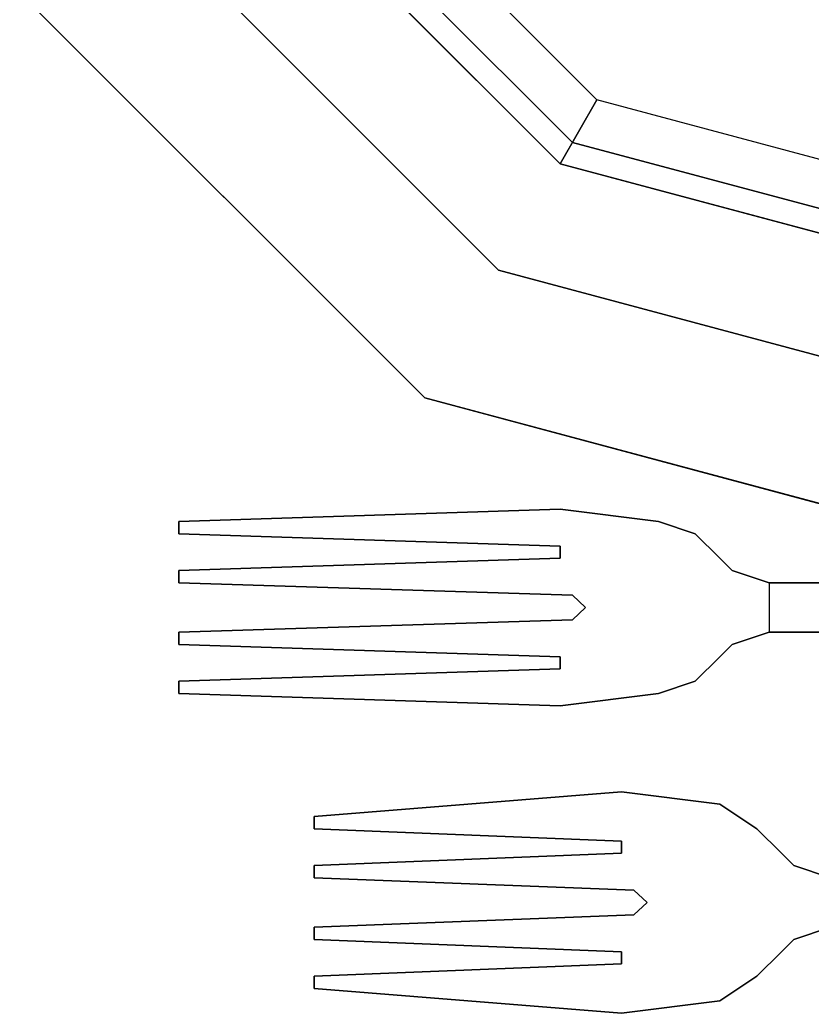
# Model space of a CAD drawing. Header units: inches. Extents: x 38074 to 101214, y 18833 to 57379.
# Drawn here: x 99160.3 to 99259.5, y 36302 to 36426.4 of the extents above; entities that cross this region are included whole.
import ezdxf

# ---------------------------------------------------------------- set-up
doc = ezdxf.new("R2010")
doc.units = ezdxf.units.IN

# ---------------------------------------------------------------- blocks, each defined once
blk = doc.blocks.new('A$C403C54AD')
for p, q in [((2.0741, 0.86135, -0.05014), (2.07871, 0.86289, -0.04968)), ((2.0741, 0.86135, -0.05322), (2.07871, 0.86289, -0.05276)), ((2.08179, 0.82287, -0.05014), (2.08641, 0.82595, -0.04968)), ((2.08179, 0.82287, -0.05322), (2.08641, 0.82595, -0.05276))]:
    blk.add_line(p, q)
at = {"linetype": 'ByBlock'}
for points, invisible_edges in [([(2.02614, 0.96755, -0.04398), (2.11411, 1.01834, -0.04398), (2.11411, 1.01834, -0.04398), (2.06332, 0.93037, -0.04398)], 5), ([(2.06332, 0.93037, -0.04398), (2.11411, 1.01834, -0.04398), (2.11411, 1.01834, -0.04398), (2.11411, 0.91676, -0.04398)], 5), ([(2.03147, 0.97063, -0.06091), (2.02347, 0.96601, -0.05168), (2.06178, 0.9277, -0.05168), (2.0664, 0.9357, -0.06091)], 1), ([(2.01014, 0.95832, -0.03783), (2.02614, 0.96755, -0.04398), (2.06332, 0.93037, -0.04398), (2.05409, 0.91437, -0.03783)], 5), ([(2.02347, 0.96601, -0.05168), (1.99415, 0.94908, -0.04244), (2.04485, 0.89838, -0.04244), (2.06178, 0.9277, -0.05168)], 5), ([(1.99415, 0.94908, -0.03783), (2.01014, 0.95832, -0.03783), (2.05409, 0.91437, -0.03783), (2.04485, 0.89838, -0.03783)], 5), ([(2.05409, 0.91437, -0.03783), (2.06332, 0.93037, -0.04398), (2.11411, 0.91676, -0.04398), (2.11411, 0.89829, -0.03783)], 5), ([(2.06178, 0.9277, -0.05168), (2.04485, 0.89838, -0.04244), (2.11411, 0.87982, -0.04244), (2.11411, 0.91368, -0.05168)], 5), ([(2.04485, 0.89838, -0.03783), (2.05409, 0.91437, -0.03783), (2.11411, 0.89829, -0.03783), (2.11411, 0.87982, -0.03783)], 5)]:
    blk.add_3dface(points, dxfattribs=dict(at, invisible_edges=invisible_edges))
for points in [[(1.99415, 0.94908, -0.04244), (1.99415, 0.94908, -0.03783), (2.04485, 0.89838, -0.03783), (2.04485, 0.89838, -0.04244)], [(2.0664, 0.9357, -0.06091), (2.06178, 0.9277, -0.05168), (2.11411, 0.91368, -0.05168), (2.11411, 0.92291, -0.06091)], [(2.04485, 0.89838, -0.04244), (2.04485, 0.89838, -0.03783), (2.11411, 0.87982, -0.03783), (2.11411, 0.87982, -0.04244)]]:
    blk.add_3dface(points, dxfattribs=at)
for points, invisible_edges in [([(2.06178, 0.87982, -0.04954), (2.06178, 0.88444, -0.04954), (2.01407, 0.8829, -0.04244), (2.01407, 0.88136, -0.04244)], 1), ([(2.06178, 0.87982, -0.05262), (2.06178, 0.88444, -0.05262), (2.01407, 0.8829, -0.04552), (2.01407, 0.88136, -0.04552)], 1), ([(2.0741, 0.8829, -0.05014), (2.06178, 0.87828, -0.04954), (2.06178, 0.87982, -0.04954), (2.06178, 0.88444, -0.04954)], 5), ([(2.0741, 0.8829, -0.05322), (2.06178, 0.87828, -0.05262), (2.06178, 0.87982, -0.05262), (2.06178, 0.88444, -0.05262)], 5), ([(2.0741, 0.8829, -0.05014), (2.0741, 0.8829, -0.05322), (2.06178, 0.88444, -0.05262), (2.06178, 0.88444, -0.04954)], 1), ([(2.0741, 0.8829, -0.05014), (2.06498, 0.87212, -0.04994), (2.06332, 0.87366, -0.04979), (2.06178, 0.87828, -0.04954)], 13), ([(2.0741, 0.8829, -0.05322), (2.06498, 0.87212, -0.05301), (2.06332, 0.87366, -0.05286), (2.06178, 0.87828, -0.05262)], 13), ([(2.0741, 0.8829, -0.05014), (2.06498, 0.87212, -0.04994), (2.0741, 0.86135, -0.05014), (2.0741, 0.8829, -0.05014)], 7), ([(2.0741, 0.8829, -0.05322), (2.06498, 0.87212, -0.05301), (2.0741, 0.86135, -0.05322), (2.0741, 0.8829, -0.05322)], 7), ([(2.07871, 0.88136, -0.04968), (2.07871, 0.86289, -0.04968), (2.0741, 0.86135, -0.05014), (2.0741, 0.8829, -0.05014)], 5), ([(2.07871, 0.88136, -0.05276), (2.07871, 0.86289, -0.05276), (2.0741, 0.86135, -0.05322), (2.0741, 0.8829, -0.05322)], 5), ([(2.07871, 0.88136, -0.05276), (2.07871, 0.88136, -0.04968), (2.0741, 0.8829, -0.05014), (2.0741, 0.8829, -0.05322)], 4), ([(2.08179, 0.86596, -0.05152), (2.08179, 0.87828, -0.05152), (2.07871, 0.88136, -0.05276), (2.07871, 0.86289, -0.05276)], 5), ([(2.08179, 0.86596, -0.04844), (2.08179, 0.87828, -0.04844), (2.07871, 0.88136, -0.04968), (2.07871, 0.86289, -0.04968)], 5), ([(2.06178, 0.87828, -0.04954), (2.06332, 0.87366, -0.04979), (2.01407, 0.8752, -0.04244), (2.01407, 0.87674, -0.04244)], 1), ([(2.06178, 0.87828, -0.05262), (2.06332, 0.87366, -0.05286), (2.01407, 0.8752, -0.04552), (2.01407, 0.87674, -0.04552)], 1), ([(2.08333, 0.8675, -0.04739), (2.08333, 0.87674, -0.04739), (2.08179, 0.87828, -0.04844), (2.08179, 0.86596, -0.04844)], 5), ([(2.08333, 0.8675, -0.05018), (2.08333, 0.87674, -0.05018), (2.08179, 0.87828, -0.05152), (2.08179, 0.86596, -0.05152)], 5), ([(2.08333, 0.87674, -0.05018), (2.08333, 0.87674, -0.04739), (2.08179, 0.87828, -0.04844), (2.08179, 0.87828, -0.05152)], 1), ([(2.08795, 0.8752, -0.04504), (2.08795, 0.86904, -0.04504), (2.08333, 0.8675, -0.04739), (2.08333, 0.87674, -0.04739)], 4), ([(2.08795, 0.8752, -0.04504), (2.08795, 0.8752, -0.04763), (2.08333, 0.87674, -0.05018), (2.08333, 0.87674, -0.04739)], 5), ([(2.08795, 0.8752, -0.04763), (2.08795, 0.86904, -0.04763), (2.08333, 0.8675, -0.05018), (2.08333, 0.87674, -0.05018)], 4), ([(2.09872, 0.8752, -0.04555), (2.09872, 0.8752, -0.04296), (2.08795, 0.8752, -0.04504), (2.08795, 0.8752, -0.04763)], 5), ([(2.0741, 0.86135, -0.05014), (2.06498, 0.87212, -0.04994), (2.06332, 0.87058, -0.04979), (2.06178, 0.86596, -0.04954)], 13), ([(2.0741, 0.86135, -0.05322), (2.06498, 0.87212, -0.05301), (2.06332, 0.87058, -0.05286), (2.06178, 0.86596, -0.05262)], 13), ([(2.06332, 0.87058, -0.04979), (2.06178, 0.86596, -0.04954), (2.01407, 0.8675, -0.04244), (2.01407, 0.86904, -0.04244)], 1), ([(2.06332, 0.87058, -0.05286), (2.06178, 0.86596, -0.05262), (2.01407, 0.8675, -0.04552), (2.01407, 0.86904, -0.04552)], 1), ([(2.08795, 0.86904, -0.04763), (2.08795, 0.86904, -0.04504), (2.08333, 0.8675, -0.04739), (2.08333, 0.8675, -0.05018)], 5), ([(2.08795, 0.86904, -0.04763), (2.08795, 0.86904, -0.04504), (2.09872, 0.86904, -0.04296), (2.09872, 0.86904, -0.04555)], 5), ([(2.08333, 0.8675, -0.04739), (2.08333, 0.8675, -0.05018), (2.08179, 0.86596, -0.05152), (2.08179, 0.86596, -0.04844)], 1), ([(2.0741, 0.86135, -0.05014), (2.06178, 0.86596, -0.04954), (2.06178, 0.86443, -0.04954), (2.06178, 0.85981, -0.04954)], 5), ([(2.0741, 0.86135, -0.05322), (2.06178, 0.86596, -0.05262), (2.06178, 0.86443, -0.05262), (2.06178, 0.85981, -0.05262)], 5), ([(2.06178, 0.86443, -0.04954), (2.06178, 0.85981, -0.04954), (2.01407, 0.86135, -0.04244), (2.01407, 0.86289, -0.04244)], 1), ([(2.06178, 0.86443, -0.05262), (2.06178, 0.85981, -0.05262), (2.01407, 0.86135, -0.04552), (2.01407, 0.86289, -0.04552)], 1), ([(2.07871, 0.86289, -0.04968), (2.07871, 0.86289, -0.05276), (2.0741, 0.86135, -0.05322), (2.0741, 0.86135, -0.05014)], 4), ([(2.0741, 0.86135, -0.05322), (2.0741, 0.86135, -0.05014), (2.06178, 0.85981, -0.04954), (2.06178, 0.85981, -0.05262)], 1), ([(2.06948, 0.84288, -0.04954), (2.06948, 0.84903, -0.04954), (2.031, 0.84596, -0.04244), (2.031, 0.84442, -0.04244)], 1), ([(2.06948, 0.84288, -0.05262), (2.06948, 0.84903, -0.05262), (2.031, 0.84596, -0.04552), (2.031, 0.84442, -0.04552)], 1), ([(2.08179, 0.84749, -0.05014), (2.06948, 0.84134, -0.04954), (2.06948, 0.84288, -0.04954), (2.06948, 0.84903, -0.04954)], 5), ([(2.08179, 0.84749, -0.05322), (2.06948, 0.84134, -0.05262), (2.06948, 0.84288, -0.05262), (2.06948, 0.84903, -0.05262)], 5), ([(2.08179, 0.84749, -0.05014), (2.08179, 0.84749, -0.05322), (2.06948, 0.84903, -0.05262), (2.06948, 0.84903, -0.04954)], 1), ([(2.08179, 0.84749, -0.05014), (2.07268, 0.83518, -0.04994), (2.07102, 0.83672, -0.04979), (2.06948, 0.84134, -0.04954)], 13), ([(2.08179, 0.84749, -0.05322), (2.07268, 0.83518, -0.05301), (2.07102, 0.83672, -0.05286), (2.06948, 0.84134, -0.05262)], 13), ([(2.08179, 0.84749, -0.05014), (2.07268, 0.83518, -0.04994), (2.08179, 0.82287, -0.05014), (2.08179, 0.84749, -0.05014)], 7), ([(2.08179, 0.84749, -0.05322), (2.07268, 0.83518, -0.05301), (2.08179, 0.82287, -0.05322), (2.08179, 0.84749, -0.05322)], 7), ([(2.08641, 0.84442, -0.04968), (2.08641, 0.82595, -0.04968), (2.08179, 0.82287, -0.05014), (2.08179, 0.84749, -0.05014)], 5), ([(2.08641, 0.84442, -0.05276), (2.08641, 0.82595, -0.05276), (2.08179, 0.82287, -0.05322), (2.08179, 0.84749, -0.05322)], 5), ([(2.08641, 0.84442, -0.05276), (2.08641, 0.84442, -0.04968), (2.08179, 0.84749, -0.05014), (2.08179, 0.84749, -0.05322)], 4), ([(2.08949, 0.82902, -0.05152), (2.08949, 0.84134, -0.05152), (2.08641, 0.84442, -0.05276), (2.08641, 0.82595, -0.05276)], 5), ([(2.08949, 0.82902, -0.04844), (2.08949, 0.84134, -0.04844), (2.08641, 0.84442, -0.04968), (2.08641, 0.82595, -0.04968)], 5), ([(2.06948, 0.84134, -0.04954), (2.07102, 0.83672, -0.04979), (2.031, 0.83826, -0.04244), (2.031, 0.8398, -0.04244)], 1), ([(2.06948, 0.84134, -0.05262), (2.07102, 0.83672, -0.05286), (2.031, 0.83826, -0.04552), (2.031, 0.8398, -0.04552)], 1), ([(2.09103, 0.83056, -0.04739), (2.09103, 0.8398, -0.04739), (2.08949, 0.84134, -0.04844), (2.08949, 0.82902, -0.04844)], 5), ([(2.09103, 0.83056, -0.05018), (2.09103, 0.8398, -0.05018), (2.08949, 0.84134, -0.05152), (2.08949, 0.82902, -0.05152)], 5), ([(2.09103, 0.8398, -0.05018), (2.09103, 0.8398, -0.04739), (2.08949, 0.84134, -0.04844), (2.08949, 0.84134, -0.05152)], 1), ([(2.09564, 0.83826, -0.04504), (2.09564, 0.8321, -0.04504), (2.09103, 0.83056, -0.04739), (2.09103, 0.8398, -0.04739)], 4), ([(2.09564, 0.83826, -0.04763), (2.09564, 0.8321, -0.04763), (2.09103, 0.83056, -0.05018), (2.09103, 0.8398, -0.05018)], 4), ([(2.09564, 0.83826, -0.04504), (2.09564, 0.83826, -0.04763), (2.09103, 0.8398, -0.05018), (2.09103, 0.8398, -0.04739)], 5), ([(2.08179, 0.82287, -0.05014), (2.07268, 0.83518, -0.04994), (2.07102, 0.83364, -0.04979), (2.06948, 0.82902, -0.04954)], 13), ([(2.08179, 0.82287, -0.05322), (2.07268, 0.83518, -0.05301), (2.07102, 0.83364, -0.05286), (2.06948, 0.82902, -0.05262)], 13), ([(2.07102, 0.83364, -0.04979), (2.06948, 0.82902, -0.04954), (2.031, 0.83056, -0.04244), (2.031, 0.8321, -0.04244)], 1), ([(2.07102, 0.83364, -0.05286), (2.06948, 0.82902, -0.05262), (2.031, 0.83056, -0.04552), (2.031, 0.8321, -0.04552)], 1), ([(2.09564, 0.8321, -0.04763), (2.09564, 0.8321, -0.04504), (2.09103, 0.83056, -0.04739), (2.09103, 0.83056, -0.05018)], 5), ([(2.09103, 0.83056, -0.04739), (2.09103, 0.83056, -0.05018), (2.08949, 0.82902, -0.05152), (2.08949, 0.82902, -0.04844)], 1), ([(2.08179, 0.82287, -0.05014), (2.06948, 0.82902, -0.04954), (2.06948, 0.82749, -0.04954), (2.06948, 0.82133, -0.04954)], 5), ([(2.08179, 0.82287, -0.05322), (2.06948, 0.82902, -0.05262), (2.06948, 0.82749, -0.05262), (2.06948, 0.82133, -0.05262)], 5), ([(2.06948, 0.82749, -0.04954), (2.06948, 0.82133, -0.04954), (2.031, 0.82441, -0.04244), (2.031, 0.82595, -0.04244)], 1), ([(2.06948, 0.82749, -0.05262), (2.06948, 0.82133, -0.05262), (2.031, 0.82441, -0.04552), (2.031, 0.82595, -0.04552)], 1), ([(2.08641, 0.82595, -0.04968), (2.08641, 0.82595, -0.05276), (2.08179, 0.82287, -0.05322), (2.08179, 0.82287, -0.05014)], 4), ([(2.08179, 0.82287, -0.05322), (2.08179, 0.82287, -0.05014), (2.06948, 0.82133, -0.04954), (2.06948, 0.82133, -0.05262)], 1)]:
    blk.add_3dface(points, dxfattribs=dict(invisible_edges=invisible_edges))
for points in [[(2.06178, 0.88444, -0.05262), (2.06178, 0.88444, -0.04954), (2.01407, 0.8829, -0.04244), (2.01407, 0.8829, -0.04552)], [(2.01407, 0.8829, -0.04552), (2.01407, 0.8829, -0.04244), (2.01407, 0.88136, -0.04244), (2.01407, 0.88136, -0.04552)], [(2.01407, 0.88136, -0.04244), (2.01407, 0.88136, -0.04552), (2.06178, 0.87982, -0.05262), (2.06178, 0.87982, -0.04954)], [(2.08179, 0.87828, -0.04844), (2.08179, 0.87828, -0.05152), (2.07871, 0.88136, -0.05276), (2.07871, 0.88136, -0.04968)], [(2.06178, 0.87828, -0.05262), (2.06178, 0.87828, -0.04954), (2.06178, 0.87982, -0.04954), (2.06178, 0.87982, -0.05262)], [(2.06178, 0.87828, -0.05262), (2.06178, 0.87828, -0.04954), (2.01407, 0.87674, -0.04244), (2.01407, 0.87674, -0.04552)], [(2.01407, 0.87674, -0.04552), (2.01407, 0.87674, -0.04244), (2.01407, 0.8752, -0.04244), (2.01407, 0.8752, -0.04552)], [(2.01407, 0.8752, -0.04552), (2.01407, 0.8752, -0.04244), (2.06332, 0.87366, -0.04979), (2.06332, 0.87366, -0.05286)], [(2.09872, 0.86904, -0.04296), (2.09872, 0.8752, -0.04296), (2.08795, 0.8752, -0.04504), (2.08795, 0.86904, -0.04504)], [(2.09872, 0.86904, -0.04555), (2.09872, 0.8752, -0.04555), (2.08795, 0.8752, -0.04763), (2.08795, 0.86904, -0.04763)], [(2.06498, 0.87212, -0.05301), (2.06498, 0.87212, -0.04994), (2.06332, 0.87366, -0.04979), (2.06332, 0.87366, -0.05286)], [(2.06332, 0.87058, -0.04979), (2.06332, 0.87058, -0.05286), (2.06498, 0.87212, -0.05301), (2.06498, 0.87212, -0.04994)], [(2.06332, 0.87058, -0.05286), (2.06332, 0.87058, -0.04979), (2.01407, 0.86904, -0.04244), (2.01407, 0.86904, -0.04552)], [(2.01407, 0.86904, -0.04552), (2.01407, 0.86904, -0.04244), (2.01407, 0.8675, -0.04244), (2.01407, 0.8675, -0.04552)], [(2.01407, 0.8675, -0.04244), (2.01407, 0.8675, -0.04552), (2.06178, 0.86596, -0.05262), (2.06178, 0.86596, -0.04954)], [(2.06178, 0.86443, -0.04954), (2.06178, 0.86443, -0.05262), (2.06178, 0.86596, -0.05262), (2.06178, 0.86596, -0.04954)], [(2.08179, 0.86596, -0.05152), (2.08179, 0.86596, -0.04844), (2.07871, 0.86289, -0.04968), (2.07871, 0.86289, -0.05276)], [(2.06178, 0.86443, -0.04954), (2.06178, 0.86443, -0.05262), (2.01407, 0.86289, -0.04552), (2.01407, 0.86289, -0.04244)], [(2.01407, 0.86289, -0.04552), (2.01407, 0.86289, -0.04244), (2.01407, 0.86135, -0.04244), (2.01407, 0.86135, -0.04552)], [(2.01407, 0.86135, -0.04244), (2.01407, 0.86135, -0.04552), (2.06178, 0.85981, -0.05262), (2.06178, 0.85981, -0.04954)], [(2.06948, 0.84903, -0.05262), (2.06948, 0.84903, -0.04954), (2.031, 0.84596, -0.04244), (2.031, 0.84596, -0.04552)], [(2.031, 0.84596, -0.04552), (2.031, 0.84596, -0.04244), (2.031, 0.84442, -0.04244), (2.031, 0.84442, -0.04552)], [(2.031, 0.84442, -0.04244), (2.031, 0.84442, -0.04552), (2.06948, 0.84288, -0.05262), (2.06948, 0.84288, -0.04954)], [(2.08949, 0.84134, -0.04844), (2.08949, 0.84134, -0.05152), (2.08641, 0.84442, -0.05276), (2.08641, 0.84442, -0.04968)], [(2.06948, 0.84134, -0.05262), (2.06948, 0.84134, -0.04954), (2.06948, 0.84288, -0.04954), (2.06948, 0.84288, -0.05262)], [(2.06948, 0.84134, -0.05262), (2.06948, 0.84134, -0.04954), (2.031, 0.8398, -0.04244), (2.031, 0.8398, -0.04552)], [(2.031, 0.8398, -0.04552), (2.031, 0.8398, -0.04244), (2.031, 0.83826, -0.04244), (2.031, 0.83826, -0.04552)], [(2.031, 0.83826, -0.04552), (2.031, 0.83826, -0.04244), (2.07102, 0.83672, -0.04979), (2.07102, 0.83672, -0.05286)], [(2.07268, 0.83518, -0.05301), (2.07268, 0.83518, -0.04994), (2.07102, 0.83672, -0.04979), (2.07102, 0.83672, -0.05286)], [(2.07102, 0.83364, -0.04979), (2.07102, 0.83364, -0.05286), (2.07268, 0.83518, -0.05301), (2.07268, 0.83518, -0.04994)], [(2.07102, 0.83364, -0.05286), (2.07102, 0.83364, -0.04979), (2.031, 0.8321, -0.04244), (2.031, 0.8321, -0.04552)], [(2.031, 0.8321, -0.04552), (2.031, 0.8321, -0.04244), (2.031, 0.83056, -0.04244), (2.031, 0.83056, -0.04552)], [(2.031, 0.83056, -0.04244), (2.031, 0.83056, -0.04552), (2.06948, 0.82902, -0.05262), (2.06948, 0.82902, -0.04954)], [(2.06948, 0.82749, -0.04954), (2.06948, 0.82749, -0.05262), (2.06948, 0.82902, -0.05262), (2.06948, 0.82902, -0.04954)], [(2.08949, 0.82902, -0.05152), (2.08949, 0.82902, -0.04844), (2.08641, 0.82595, -0.04968), (2.08641, 0.82595, -0.05276)], [(2.06948, 0.82749, -0.04954), (2.06948, 0.82749, -0.05262), (2.031, 0.82595, -0.04552), (2.031, 0.82595, -0.04244)], [(2.031, 0.82595, -0.04552), (2.031, 0.82595, -0.04244), (2.031, 0.82441, -0.04244), (2.031, 0.82441, -0.04552)], [(2.031, 0.82441, -0.04244), (2.031, 0.82441, -0.04552), (2.06948, 0.82133, -0.05262), (2.06948, 0.82133, -0.04954)]]:
    blk.add_3dface(points)

msp = doc.modelspace()

# ---------------------------------------------------------------- block references
at = {"xscale": 1000, "yscale": 1000, "zscale": 1000}
msp.add_blockref('A$C403C54AD', (97166.18, 35480.7, 0.6), dxfattribs=at)

doc.saveas('drawing.dxf')
